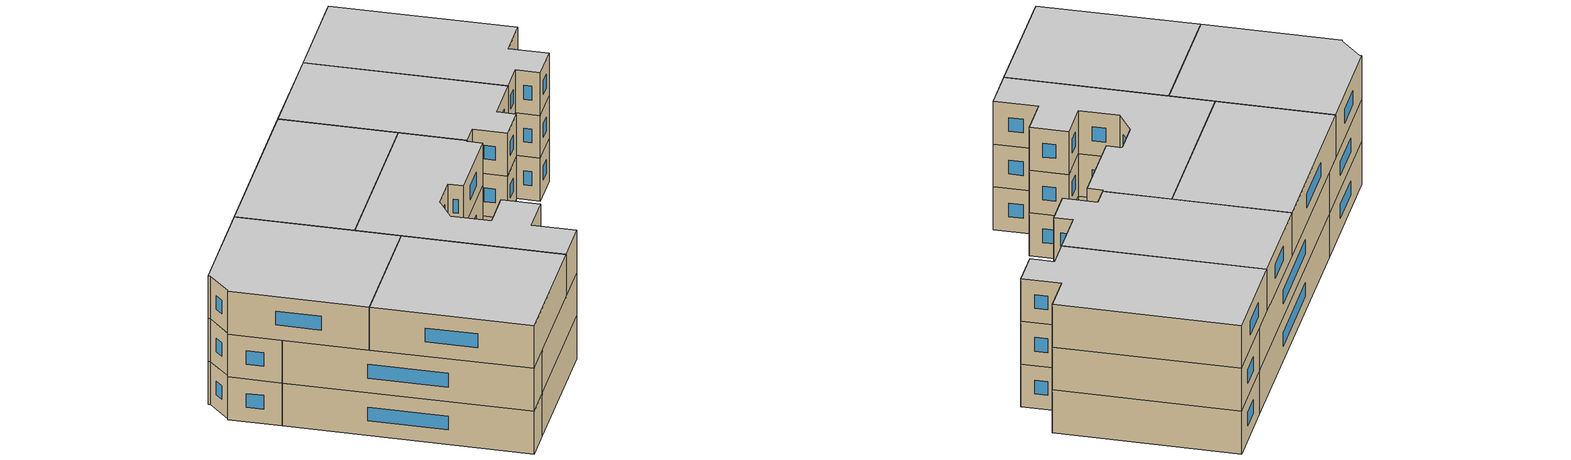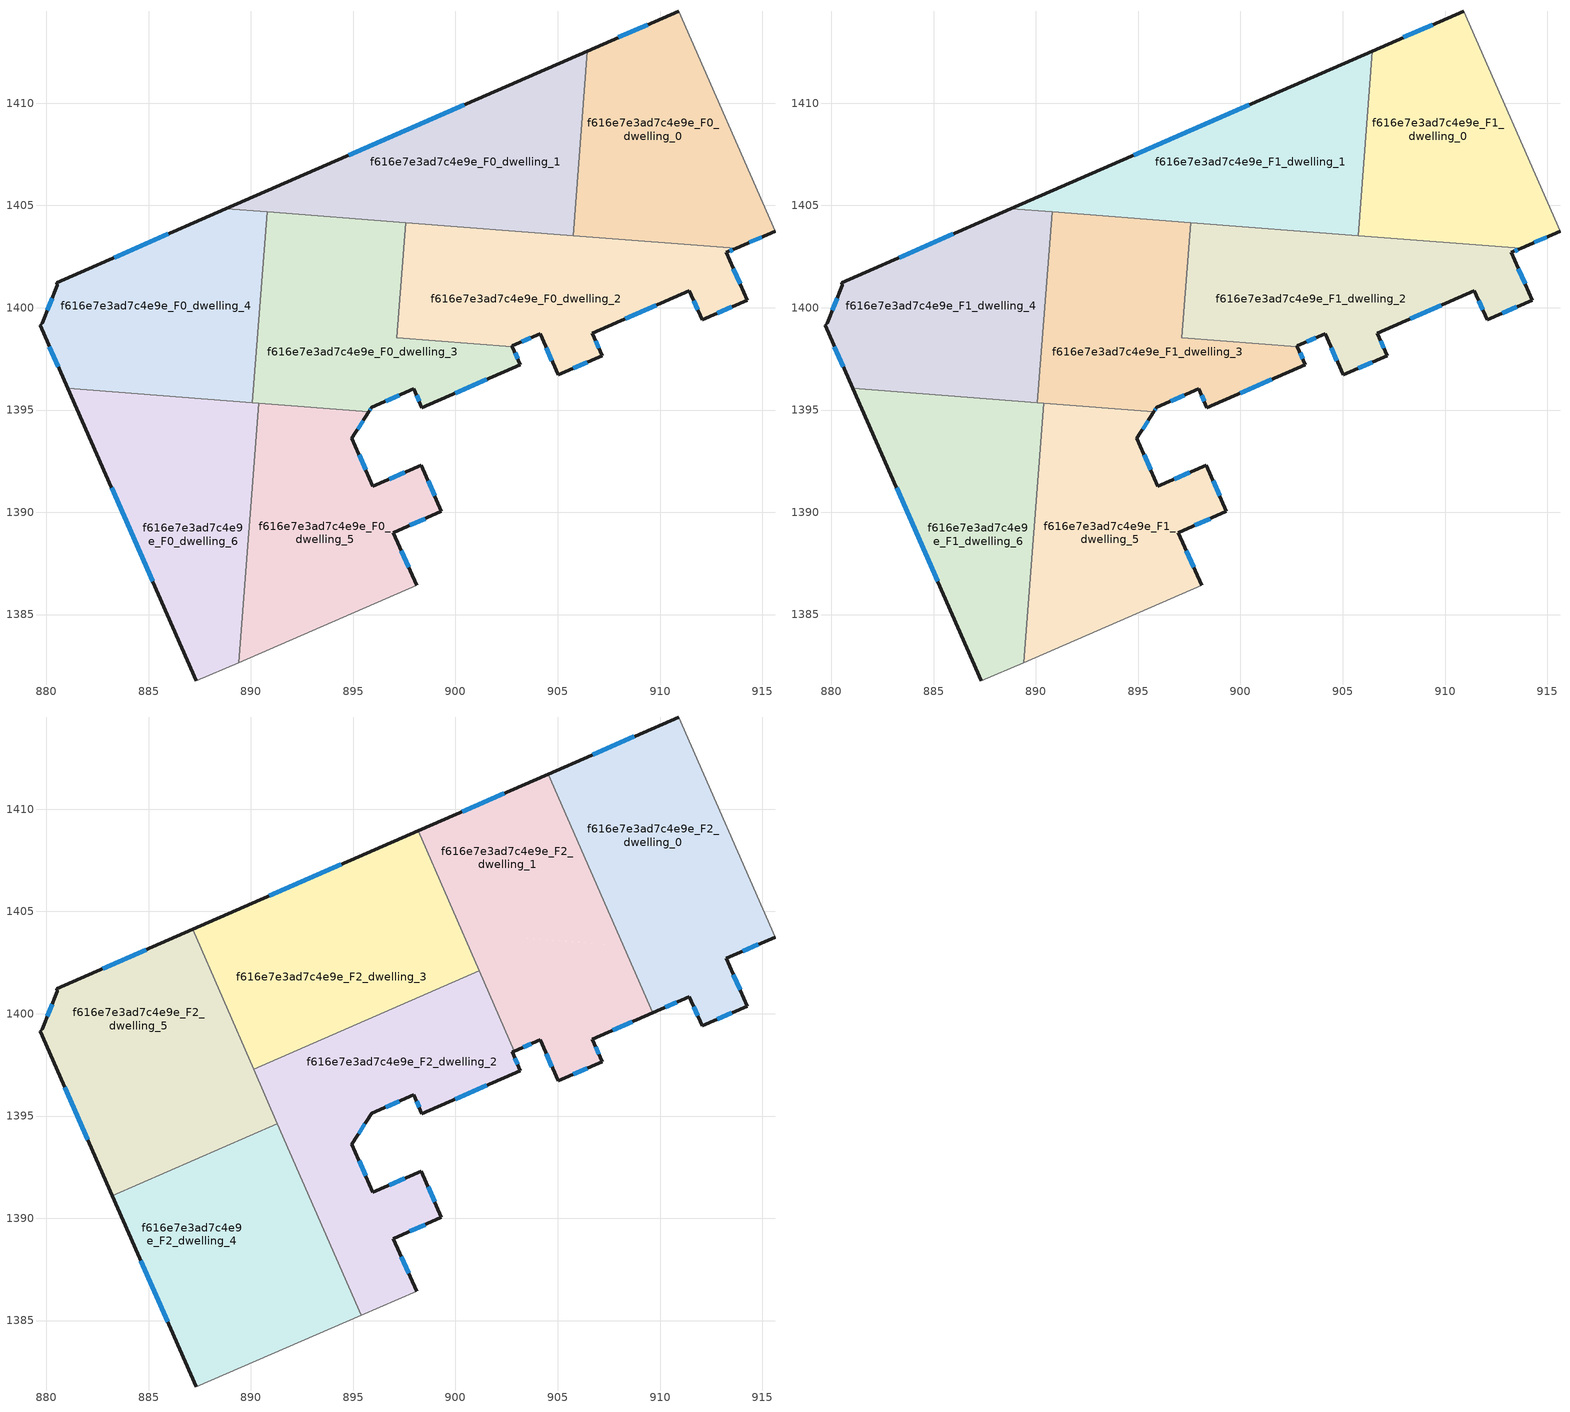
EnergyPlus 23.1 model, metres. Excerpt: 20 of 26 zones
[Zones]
f616e7e3ad7c4e9e_F0_dwelling_0
 floor ground (EU_floor_Construction): 910.92,1414.5 915.62,1403.74 913.72,1402.91 905.75,1403.53 906.45,1412.55 z0
 wall outside (EU_wall_Construction): 910.92,1414.5 906.45,1412.55 / 913.72,1402.91 915.62,1403.74 z0:3
 wall to f616e7e3ad7c4e9e_F0_dwelling_1 (EU_wall_Construction): 906.45,1412.55 905.75,1403.53 z0:3
 wall adiabatic (EU_wall_Construction): 915.62,1403.74 910.92,1414.5 z0:3
 wall to f616e7e3ad7c4e9e_F0_dwelling_2 (EU_wall_Construction): 905.75,1403.53 913.72,1402.91 z0:3
 window (EU_Window_Construction): 909.4,1413.84 907.97,1413.21 / 914.36,1403.19 914.97,1403.46 z1.02:1.98
f616e7e3ad7c4e9e_F0_dwelling_1
 floor ground (EU_floor_Construction): 906.45,1412.55 905.75,1403.53 888.78,1404.84 z0
 wall outside (EU_wall_Construction): 906.45,1412.55 888.78,1404.84 z0:3
 wall to f616e7e3ad7c4e9e_F0_dwelling_3 (EU_wall_Construction): 890.79,1404.68 897.56,1404.16 z0:3
 wall to f616e7e3ad7c4e9e_F0_dwelling_4 (EU_wall_Construction): 888.78,1404.84 890.79,1404.68 z0:3
 wall to f616e7e3ad7c4e9e_F0_dwelling_2 (EU_wall_Construction): 897.56,1404.16 905.75,1403.52 z0:3
 window (EU_Window_Construction): 900.43,1409.93 894.79,1407.46 z1.02:1.98
f616e7e3ad7c4e9e_F0_dwelling_2
 floor ground (EU_floor_Construction): 913.72,1402.91 913.24,1402.7 914.26,1400.38 912.05,1399.41 911.44,1400.82 906.69,1398.75 907.17,1397.65 905.01,1396.71 904.13,1398.73 902.77,1398.13 902.78,1398.1 897.13,1398.54 897.56,1404.16 z0
 wall outside (EU_wall_Construction): 902.78,1398.1 902.77,1398.13 904.13,1398.73 905.01,1396.71 907.17,1397.65 906.69,1398.75 911.44,1400.82 912.05,1399.41 914.26,1400.38 913.24,1402.7 913.72,1402.91 z0:3
 wall to f616e7e3ad7c4e9e_F0_dwelling_3 (EU_wall_Construction): 897.56,1404.16 897.13,1398.54 902.78,1398.1 z0:3
 window (EU_Window_Construction): 913.92,1401.17 913.59,1401.91 / 912.8,1399.74 913.51,1400.05 / 911.64,1400.34 911.84,1399.89 / 908.31,1399.46 909.82,1400.12 / 907.01,1398.03 906.85,1398.38 / 905.75,1397.03 906.44,1397.33 / 904.43,1398.04 904.71,1397.4 / 903.23,1398.33 903.67,1398.52 / 913.41,1402.77 913.56,1402.84 z1.02:1.98
f616e7e3ad7c4e9e_F0_dwelling_3
 floor ground (EU_floor_Construction): 897.56,1404.16 897.13,1398.54 902.78,1398.1 903.17,1397.21 898.36,1395.12 897.96,1396.03 895.9,1395.13 895.77,1394.92 890.07,1395.36 890.79,1404.68 z0
 wall outside (EU_wall_Construction): 895.77,1394.92 895.9,1395.13 897.96,1396.03 898.36,1395.12 903.17,1397.21 902.78,1398.1 z0:3
 wall to f616e7e3ad7c4e9e_F0_dwelling_4 (EU_wall_Construction): 890.79,1404.68 890.07,1395.36 z0:3
 wall to f616e7e3ad7c4e9e_F0_dwelling_5 (EU_wall_Construction): 890.38,1395.34 895.77,1394.92 z0:3
 wall to f616e7e3ad7c4e9e_F0_dwelling_6 (EU_wall_Construction): 890.07,1395.36 890.38,1395.34 z0:3
 window (EU_Window_Construction): 903.04,1397.52 902.91,1397.8 / 899.99,1395.83 901.53,1396.5 / 898.09,1395.72 898.22,1395.43 / 896.6,1395.44 897.26,1395.73 / 895.81,1394.99 895.86,1395.06 z1.02:1.98
f616e7e3ad7c4e9e_F0_dwelling_4
 floor ground (EU_floor_Construction): 890.79,1404.68 890.07,1395.36 881.05,1396.06 879.69,1399.15 879.8,1399.24 880.53,1401.09 880.5,1401.22 888.78,1404.84 z0
 wall outside (EU_wall_Construction): 888.78,1404.84 880.5,1401.22 880.53,1401.09 879.8,1399.24 879.69,1399.15 881.05,1396.06 z0:3
 wall to f616e7e3ad7c4e9e_F0_dwelling_6 (EU_wall_Construction): 881.05,1396.06 890.07,1395.36 z0:3
 window (EU_Window_Construction): 880.15,1398.1 880.59,1397.11 / 880.28,1400.46 880.05,1399.87 / 885.96,1403.61 883.31,1402.45 z1.02:1.98
f616e7e3ad7c4e9e_F0_dwelling_5
 floor ground (EU_floor_Construction): 898.32,1392.3 899.31,1390.05 896.96,1389.01 898.1,1386.42 889.4,1382.65 890.38,1395.34 895.77,1394.92 894.93,1393.62 895.97,1391.27 z0
 wall outside (EU_wall_Construction): 898.1,1386.42 896.96,1389.01 899.31,1390.05 898.32,1392.3 895.97,1391.27 894.93,1393.62 895.77,1394.92 z0:3
 wall adiabatic (EU_wall_Construction): 889.4,1382.65 898.1,1386.42 z0:3
 wall to f616e7e3ad7c4e9e_F0_dwelling_6 (EU_wall_Construction): 890.38,1395.34 889.4,1382.65 z0:3
 window (EU_Window_Construction): 897.52,1391.95 896.77,1391.62 / 898.98,1390.82 898.66,1391.54 / 897.76,1389.36 898.51,1389.7 / 897.71,1387.31 897.35,1388.13 / 895.22,1394.06 895.48,1394.48 / 895.62,1392.07 895.28,1392.82 z1.02:1.98
f616e7e3ad7c4e9e_F0_dwelling_6
 floor ground (EU_floor_Construction): 890.38,1395.34 889.4,1382.65 887.34,1381.75 881.05,1396.06 z0
 wall outside (EU_wall_Construction): 881.05,1396.06 887.34,1381.75 z0:3
 wall adiabatic (EU_wall_Construction): 887.34,1381.75 889.4,1382.65 z0:3
 window (EU_Window_Construction): 883.19,1391.19 885.2,1386.62 z1.02:1.98
f616e7e3ad7c4e9e_F1_dwelling_0
 floor to f616e7e3ad7c4e9e_F0_dwelling_0 (EU_floor_Construction): 910.92,1414.5 915.62,1403.74 913.72,1402.91 905.75,1403.53 906.45,1412.55 z3
 wall outside (EU_wall_Construction): 910.92,1414.5 906.45,1412.55 / 913.72,1402.91 915.62,1403.74 z3:6
 wall to f616e7e3ad7c4e9e_F1_dwelling_1 (EU_wall_Construction): 906.45,1412.55 905.75,1403.53 z3:6
 wall adiabatic (EU_wall_Construction): 915.62,1403.74 910.92,1414.5 z3:6
 wall to f616e7e3ad7c4e9e_F1_dwelling_2 (EU_wall_Construction): 905.75,1403.53 913.72,1402.91 z3:6
 window (EU_Window_Construction): 909.4,1413.84 907.97,1413.21 / 914.36,1403.19 914.97,1403.46 z4.02:4.98
f616e7e3ad7c4e9e_F1_dwelling_1
 floor to f616e7e3ad7c4e9e_F0_dwelling_1 (EU_floor_Construction): 906.45,1412.55 905.75,1403.53 888.78,1404.84 z3
 wall outside (EU_wall_Construction): 906.45,1412.55 888.78,1404.84 z3:6
 wall to f616e7e3ad7c4e9e_F1_dwelling_3 (EU_wall_Construction): 890.79,1404.68 897.56,1404.16 z3:6
 wall to f616e7e3ad7c4e9e_F1_dwelling_4 (EU_wall_Construction): 888.78,1404.84 890.79,1404.68 z3:6
 wall to f616e7e3ad7c4e9e_F1_dwelling_2 (EU_wall_Construction): 897.56,1404.16 905.75,1403.52 z3:6
 window (EU_Window_Construction): 900.43,1409.93 894.79,1407.46 z4.02:4.98
f616e7e3ad7c4e9e_F1_dwelling_2
 floor to f616e7e3ad7c4e9e_F0_dwelling_2 (EU_floor_Construction): 913.72,1402.91 913.24,1402.7 914.26,1400.38 912.05,1399.41 911.44,1400.82 906.69,1398.75 907.17,1397.65 905.01,1396.71 904.13,1398.73 902.77,1398.13 902.78,1398.1 897.13,1398.54 897.56,1404.16 z3
 wall outside (EU_wall_Construction): 902.78,1398.1 902.77,1398.13 904.13,1398.73 905.01,1396.71 907.17,1397.65 906.69,1398.75 911.44,1400.82 912.05,1399.41 914.26,1400.38 913.24,1402.7 913.72,1402.91 z3:6
 wall to f616e7e3ad7c4e9e_F1_dwelling_3 (EU_wall_Construction): 897.56,1404.16 897.13,1398.54 902.78,1398.1 z3:6
 window (EU_Window_Construction): 913.92,1401.17 913.59,1401.91 / 912.8,1399.74 913.51,1400.05 / 911.64,1400.34 911.84,1399.89 / 908.31,1399.46 909.82,1400.12 / 907.01,1398.03 906.85,1398.38 / 905.75,1397.03 906.44,1397.33 / 904.43,1398.04 904.71,1397.4 / 903.23,1398.33 903.67,1398.52 / 913.41,1402.77 913.56,1402.84 z4.02:4.98
 ceiling adiabatic (EU_roof_Construction): 901.16,1402.1 900.36,1403.94 897.56,1404.16 897.27,1400.4 z6
f616e7e3ad7c4e9e_F1_dwelling_3
 floor to f616e7e3ad7c4e9e_F0_dwelling_3 (EU_floor_Construction): 897.56,1404.16 897.13,1398.54 902.78,1398.1 903.17,1397.21 898.36,1395.12 897.96,1396.03 895.9,1395.13 895.77,1394.92 890.07,1395.36 890.79,1404.68 z3
 wall outside (EU_wall_Construction): 895.77,1394.92 895.9,1395.13 897.96,1396.03 898.36,1395.12 903.17,1397.21 902.78,1398.1 z3:6
 wall to f616e7e3ad7c4e9e_F1_dwelling_4 (EU_wall_Construction): 890.79,1404.68 890.07,1395.36 z3:6
 wall to f616e7e3ad7c4e9e_F1_dwelling_5 (EU_wall_Construction): 890.38,1395.34 895.77,1394.92 z3:6
 wall to f616e7e3ad7c4e9e_F1_dwelling_6 (EU_wall_Construction): 890.07,1395.36 890.38,1395.34 z3:6
 window (EU_Window_Construction): 903.04,1397.52 902.91,1397.8 / 899.99,1395.83 901.53,1396.5 / 898.09,1395.72 898.22,1395.43 / 896.6,1395.44 897.26,1395.73 / 895.81,1394.99 895.86,1395.06 z4.02:4.98
 ceiling adiabatic (EU_roof_Construction): 897.27,1400.4 897.56,1404.16 890.79,1404.68 890.22,1397.32 z6; 891,1395.29 890.2,1397.12 890.07,1395.36 z6
f616e7e3ad7c4e9e_F1_dwelling_4
 floor to f616e7e3ad7c4e9e_F0_dwelling_4 (EU_floor_Construction): 890.79,1404.68 890.07,1395.36 881.05,1396.06 879.69,1399.15 879.8,1399.24 880.53,1401.09 880.5,1401.22 888.78,1404.84 z3
 wall outside (EU_wall_Construction): 888.78,1404.84 880.5,1401.22 880.53,1401.09 879.8,1399.24 879.69,1399.15 881.05,1396.06 z3:6
 wall to f616e7e3ad7c4e9e_F1_dwelling_6 (EU_wall_Construction): 881.05,1396.06 890.07,1395.36 z3:6
 window (EU_Window_Construction): 880.15,1398.1 880.59,1397.11 / 880.28,1400.46 880.05,1399.87 / 885.96,1403.61 883.31,1402.45 z4.02:4.98
 ceiling adiabatic (EU_roof_Construction): 890.22,1397.32 890.79,1404.68 888.78,1404.84 887.15,1404.12 890.13,1397.28 z6
f616e7e3ad7c4e9e_F1_dwelling_5
 floor to f616e7e3ad7c4e9e_F0_dwelling_5 (EU_floor_Construction): 898.32,1392.3 899.31,1390.05 896.96,1389.01 898.1,1386.42 889.4,1382.65 890.38,1395.34 895.77,1394.92 894.93,1393.62 895.97,1391.27 z3
 wall outside (EU_wall_Construction): 898.1,1386.42 896.96,1389.01 899.31,1390.05 898.32,1392.3 895.97,1391.27 894.93,1393.62 895.77,1394.92 z3:6
 wall adiabatic (EU_wall_Construction): 889.4,1382.65 898.1,1386.42 z3:6
 wall to f616e7e3ad7c4e9e_F1_dwelling_6 (EU_wall_Construction): 890.38,1395.34 889.4,1382.65 z3:6
 window (EU_Window_Construction): 897.52,1391.95 896.77,1391.62 / 898.98,1390.82 898.66,1391.54 / 897.76,1389.36 898.51,1389.7 / 897.71,1387.31 897.35,1388.13 / 895.22,1394.06 895.48,1394.48 / 895.62,1392.07 895.28,1392.82 z4.02:4.98
f616e7e3ad7c4e9e_F1_dwelling_6
 floor to f616e7e3ad7c4e9e_F0_dwelling_6 (EU_floor_Construction): 890.38,1395.34 889.4,1382.65 887.34,1381.75 881.05,1396.06 z3
 wall outside (EU_wall_Construction): 881.05,1396.06 887.34,1381.75 z3:6
 wall adiabatic (EU_wall_Construction): 887.34,1381.75 889.4,1382.65 z3:6
 window (EU_Window_Construction): 883.19,1391.19 885.2,1386.62 z4.02:4.98
f616e7e3ad7c4e9e_F2_dwelling_0
 floor to f616e7e3ad7c4e9e_F1_dwelling_0 (EU_floor_Construction): 910.92,1414.5 915.62,1403.74 913.72,1402.91 908.2,1403.34 906.1,1408.13 906.45,1412.55 z6
 floor to f616e7e3ad7c4e9e_F1_dwelling_2 (EU_floor_Construction): 913.72,1402.91 913.24,1402.7 914.26,1400.38 912.05,1399.41 911.44,1400.82 909.64,1400.04 908.2,1403.34 z6
 floor to f616e7e3ad7c4e9e_F1_dwelling_1 (EU_floor_Construction): 906.45,1412.55 906.1,1408.13 904.54,1411.72 z6
 wall outside (EU_wall_Construction): 909.64,1400.04 911.44,1400.82 912.05,1399.41 914.26,1400.38 913.24,1402.7 915.62,1403.74 / 910.92,1414.5 904.54,1411.72 z6:9
 wall to f616e7e3ad7c4e9e_F2_dwelling_1 (EU_wall_Construction): 904.54,1411.72 909.64,1400.04 z6:9
 wall adiabatic (EU_wall_Construction): 915.62,1403.74 910.92,1414.5 z6:9
 window (EU_Window_Construction): 913.92,1401.17 913.59,1401.91 / 912.8,1399.74 913.51,1400.05 / 911.64,1400.34 911.84,1399.89 / 910.25,1400.31 910.82,1400.56 / 908.75,1413.56 906.71,1412.67 / 914.05,1403.06 914.81,1403.39 z7.02:7.98
 ceiling to f616e7e3ad7c4e9e_F3_dwelling_0 (EU_floor_Construction): 914.26,1400.38 913.24,1402.7 915.62,1403.74 910.92,1414.5 904.54,1411.72 909.64,1400.04 911.44,1400.82 912.05,1399.41 z9
f616e7e3ad7c4e9e_F2_dwelling_1
 floor to f616e7e3ad7c4e9e_F1_dwelling_1 (EU_floor_Construction): 904.54,1411.72 906.1,1408.13 905.75,1403.53 900.36,1403.94 898.18,1408.94 z6
 floor to f616e7e3ad7c4e9e_F1_dwelling_0 (EU_floor_Construction): 906.1,1408.13 908.2,1403.34 905.75,1403.53 z6
 floor to f616e7e3ad7c4e9e_F1_dwelling_2 (EU_floor_Construction): 908.2,1403.34 909.64,1400.04 906.69,1398.75 907.17,1397.65 905.01,1396.71 904.13,1398.73 902.88,1398.18 900.36,1403.94 z6
 wall outside (EU_wall_Construction): 902.88,1398.18 904.13,1398.73 905.01,1396.71 907.17,1397.65 906.69,1398.75 909.64,1400.04 / 904.54,1411.72 898.18,1408.94 z6:9
 wall to f616e7e3ad7c4e9e_F2_dwelling_3 (EU_wall_Construction): 898.18,1408.94 901.16,1402.1 z6:9
 wall to f616e7e3ad7c4e9e_F2_dwelling_2 (EU_wall_Construction): 901.17,1402.1 902.88,1398.18 z6:9
 window (EU_Window_Construction): 907.01,1398.03 906.85,1398.38 / 905.75,1397.03 906.44,1397.33 / 904.43,1398.04 904.71,1397.4 / 903.3,1398.36 903.71,1398.54 / 902.37,1410.77 900.34,1409.89 / 907.69,1399.19 908.63,1399.6 z7.02:7.98
 ceiling to f616e7e3ad7c4e9e_F3_dwelling_1 (EU_floor_Construction): 907.17,1397.65 906.69,1398.75 909.64,1400.04 904.54,1411.72 898.18,1408.94 902.88,1398.18 904.13,1398.73 905.01,1396.71 z9
f616e7e3ad7c4e9e_F2_dwelling_2
 floor to f616e7e3ad7c4e9e_F1_dwelling_2 (EU_floor_Construction): 901.17,1402.1 902.88,1398.18 902.77,1398.13 902.78,1398.1 897.13,1398.54 897.27,1400.4 z6
 floor to f616e7e3ad7c4e9e_F1_dwelling_3 (EU_floor_Construction): 902.78,1398.1 903.17,1397.21 898.36,1395.12 897.96,1396.03 895.9,1395.13 895.77,1394.92 891,1395.29 890.2,1397.12 890.22,1397.32 897.27,1400.4 897.13,1398.54 z6
 floor to f616e7e3ad7c4e9e_F1_dwelling_5 (EU_floor_Construction): 898.32,1392.3 899.31,1390.05 896.96,1389.01 898.1,1386.42 895.39,1385.25 891,1395.29 895.77,1394.92 894.93,1393.62 895.97,1391.27 z6
 wall outside (EU_wall_Construction): 898.1,1386.42 896.96,1389.01 899.31,1390.05 898.32,1392.3 895.97,1391.27 894.93,1393.62 895.9,1395.13 897.96,1396.03 898.36,1395.12 903.17,1397.21 902.77,1398.13 902.88,1398.18 z6:9
 wall adiabatic (EU_wall_Construction): 895.39,1385.25 898.1,1386.42 z6:9
 wall to f616e7e3ad7c4e9e_F2_dwelling_3 (EU_wall_Construction): 901.17,1402.1 890.13,1397.28 z6:9
 wall to f616e7e3ad7c4e9e_F2_dwelling_4 (EU_wall_Construction): 891.29,1394.63 895.39,1385.25 z6:9
 wall to f616e7e3ad7c4e9e_F2_dwelling_5 (EU_wall_Construction): 890.13,1397.28 891.29,1394.63 z6:9
 window (EU_Window_Construction): 899.99,1395.83 901.53,1396.5 / 898.09,1395.72 898.22,1395.43 / 896.6,1395.44 897.26,1395.73 / 895.26,1394.14 895.57,1394.62 / 895.62,1392.07 895.28,1392.82 / 897.52,1391.95 896.77,1391.62 / 898.98,1390.82 898.66,1391.54 / 897.76,1389.36 898.51,1389.7 / 897.71,1387.31 897.35,1388.13 / 903.03,1397.53 902.9,1397.82 z7.02:7.98
 ceiling to f616e7e3ad7c4e9e_F3_dwelling_2 (EU_floor_Construction): 898.1,1386.42 896.96,1389.01 899.31,1390.05 898.32,1392.3 895.97,1391.27 894.93,1393.62 895.9,1395.13 897.96,1396.03 898.36,1395.12 903.17,1397.21 902.77,1398.13 902.88,1398.18 901.17,1402.1 890.13,1397.28 895.39,1385.25 z9
f616e7e3ad7c4e9e_F2_dwelling_3
 floor to f616e7e3ad7c4e9e_F1_dwelling_1 (EU_floor_Construction): 898.18,1408.94 900.36,1403.94 888.78,1404.84 z6
 floor adiabatic (EU_floor_Construction): 900.36,1403.94 901.17,1402.1 890.13,1397.28 887.15,1404.12 888.78,1404.84 z6
 wall outside (EU_wall_Construction): 898.18,1408.94 887.15,1404.12 z6:9
 wall to f616e7e3ad7c4e9e_F2_dwelling_5 (EU_wall_Construction): 887.15,1404.12 890.13,1397.28 z6:9
 window (EU_Window_Construction): 894.42,1407.3 890.9,1405.76 z7.02:7.98
 ceiling to f616e7e3ad7c4e9e_F3_dwelling_3 (EU_floor_Construction): 901.17,1402.1 898.18,1408.94 887.15,1404.12 890.13,1397.28 z9
f616e7e3ad7c4e9e_F2_dwelling_4
 floor to f616e7e3ad7c4e9e_F1_dwelling_6 (EU_floor_Construction): 890.29,1394.2 889.4,1382.65 887.34,1381.75 883.22,1391.11 z6
 floor to f616e7e3ad7c4e9e_F1_dwelling_5 (EU_floor_Construction): 891.29,1394.63 895.39,1385.25 889.4,1382.65 890.29,1394.2 z6
 wall outside (EU_wall_Construction): 883.22,1391.11 887.34,1381.75 z6:9
 wall to f616e7e3ad7c4e9e_F2_dwelling_5 (EU_wall_Construction): 891.29,1394.63 883.22,1391.11 z6:9
 wall adiabatic (EU_wall_Construction): 887.34,1381.75 895.39,1385.25 z6:9
 window (EU_Window_Construction): 884.62,1387.93 885.94,1384.94 z7.02:7.98
 ceiling to f616e7e3ad7c4e9e_F3_dwelling_4 (EU_floor_Construction): 895.39,1385.25 891.29,1394.63 883.22,1391.11 887.34,1381.75 z9
f616e7e3ad7c4e9e_F2_dwelling_5
 floor to f616e7e3ad7c4e9e_F1_dwelling_4 (EU_floor_Construction): 887.15,1404.12 890.2,1397.12 890.07,1395.36 881.05,1396.06 879.69,1399.15 879.8,1399.24 880.53,1401.09 880.5,1401.22 z6
 floor to f616e7e3ad7c4e9e_F1_dwelling_6 (EU_floor_Construction): 890.38,1395.34 890.29,1394.2 883.22,1391.11 881.05,1396.06 z6
 floor to f616e7e3ad7c4e9e_F1_dwelling_5 (EU_floor_Construction): 891,1395.29 891.29,1394.63 890.29,1394.2 890.38,1395.34 z6
 floor adiabatic (EU_floor_Construction): 890.2,1397.12 891,1395.29 890.07,1395.36 z6
 wall outside (EU_wall_Construction): 887.15,1404.12 880.5,1401.22 880.53,1401.09 879.8,1399.24 879.69,1399.15 883.22,1391.11 z6:9
 window (EU_Window_Construction): 884.88,1403.14 882.76,1402.21 / 880.89,1396.42 882.02,1393.85 / 880.28,1400.46 880.05,1399.87 z7.02:7.98
 ceiling to f616e7e3ad7c4e9e_F3_dwelling_5 (EU_floor_Construction): 891.29,1394.63 887.15,1404.12 880.5,1401.22 880.53,1401.09 879.8,1399.24 879.69,1399.15 883.22,1391.11 z9
[Building]
EU S2 Campaign: North Axis=0; Terrain=City; Solar Distribution=FullExterior
[Site:Location]
Vienna: Latitude=48; Longitude=16.5; Time Zone=1; Elevation=183
[SizingPeriod:WeatherFileDays]
AnnualSizingPeriod: Begin Month=1; Begin Day of Month=1; End Month=12; End Day of Month=31; Day of Week for Start Day=Monday; Use Weather File Daylight Saving Period=No; Use Weather File Rain and Snow Indicators=No
[MATERIAL]
EU_InternalMass_Material: Roughness=MediumRough; Thickness=0.1; Conductivity=1; Density=1800; Specific Heat=900; Thermal Absorptance=0.9; Solar Absorptance=0.7; Visible Absorptance=0.7
[MATERIAL:NOMASS] Roughness=MediumRough; Thermal Absorptance=0.9; Solar Absorptance=0.7; Visible Absorptance=0.7
Name | Thermal Resistance
EU_wall_NoMass | 0.942466
EU_roof_NoMass | 0.551687
EU_floor_NoMass | 0.66527
[WINDOWMATERIAL:SIMPLEGLAZINGSYSTEM]
EU_Window_SimpleGlazing: UFactor=2.03367; Solar Heat Gain Coefficient=0.65; Visible Transmittance=0.65
[CONSTRUCTION]
EU_wall_Construction: EU_wall_NoMass
EU_roof_Construction: EU_roof_NoMass
EU_floor_Construction: EU_floor_NoMass
EU_Window_Construction: EU_Window_SimpleGlazing
EU_InternalMass_Construction: EU_InternalMass_Material
[ZONE] Type=1; Multiplier=1; Ceiling Height=autocalculate; Floor Area=autocalculate; Part of Total Floor Area=Yes
Name | Volume
f616e7e3ad7c4e9e_F0_dwelling_0; f616e7e3ad7c4e9e_F1_dwelling_0 | 231.149
f616e7e3ad7c4e9e_F2_dwelling_0 | 269.673
f616e7e3ad7c4e9e_F0_dwelling_1; f616e7e3ad7c4e9e_F1_dwelling_1 | 231.144
f616e7e3ad7c4e9e_F2_dwelling_1 | 269.682
f616e7e3ad7c4e9e_F0_dwelling_2; f616e7e3ad7c4e9e_F1_dwelling_2 | 233.763
f616e7e3ad7c4e9e_F2_dwelling_2 | 269.687
f616e7e3ad7c4e9e_F0_dwelling_3; f616e7e3ad7c4e9e_F1_dwelling_3 | 229.855
f616e7e3ad7c4e9e_F2_dwelling_3 | 269.683
f616e7e3ad7c4e9e_F0_dwelling_4; f616e7e3ad7c4e9e_F1_dwelling_4 | 229.82
f616e7e3ad7c4e9e_F2_dwelling_4 | 269.686
f616e7e3ad7c4e9e_F0_dwelling_5; f616e7e3ad7c4e9e_F1_dwelling_5 | 231.141
f616e7e3ad7c4e9e_F2_dwelling_5 | 269.671
f616e7e3ad7c4e9e_F0_dwelling_6; f616e7e3ad7c4e9e_F1_dwelling_6 | 231.165
[INTERNALMASS] Construction=EU_InternalMass_Construction
Name | Zone or ZoneList | Surface Area
f616e7e3ad7c4e9e_F0_dwelling_0_EU_InternalMass | f616e7e3ad7c4e9e_F0_dwelling_0 | 77.0503
f616e7e3ad7c4e9e_F0_dwelling_1_EU_InternalMass | f616e7e3ad7c4e9e_F0_dwelling_1 | 77.051
f616e7e3ad7c4e9e_F0_dwelling_2_EU_InternalMass | f616e7e3ad7c4e9e_F0_dwelling_2 | 77.9218
f616e7e3ad7c4e9e_F0_dwelling_3_EU_InternalMass | f616e7e3ad7c4e9e_F0_dwelling_3 | 76.6182
f616e7e3ad7c4e9e_F0_dwelling_4_EU_InternalMass | f616e7e3ad7c4e9e_F0_dwelling_4 | 76.6063
f616e7e3ad7c4e9e_F0_dwelling_5_EU_InternalMass | f616e7e3ad7c4e9e_F0_dwelling_5 | 77.0475
f616e7e3ad7c4e9e_F0_dwelling_6_EU_InternalMass | f616e7e3ad7c4e9e_F0_dwelling_6 | 77.0525
f616e7e3ad7c4e9e_F1_dwelling_0_EU_InternalMass | f616e7e3ad7c4e9e_F1_dwelling_0 | 77.0503
f616e7e3ad7c4e9e_F1_dwelling_1_EU_InternalMass | f616e7e3ad7c4e9e_F1_dwelling_1 | 77.051
f616e7e3ad7c4e9e_F1_dwelling_2_EU_InternalMass | f616e7e3ad7c4e9e_F1_dwelling_2 | 77.9218
f616e7e3ad7c4e9e_F1_dwelling_3_EU_InternalMass | f616e7e3ad7c4e9e_F1_dwelling_3 | 76.6182
f616e7e3ad7c4e9e_F1_dwelling_4_EU_InternalMass | f616e7e3ad7c4e9e_F1_dwelling_4 | 76.6063
f616e7e3ad7c4e9e_F1_dwelling_5_EU_InternalMass | f616e7e3ad7c4e9e_F1_dwelling_5 | 77.0475
f616e7e3ad7c4e9e_F1_dwelling_6_EU_InternalMass | f616e7e3ad7c4e9e_F1_dwelling_6 | 77.0525
f616e7e3ad7c4e9e_F2_dwelling_0_EU_InternalMass | f616e7e3ad7c4e9e_F2_dwelling_0 | 89.8914
f616e7e3ad7c4e9e_F2_dwelling_1_EU_InternalMass | f616e7e3ad7c4e9e_F2_dwelling_1 | 89.8937
f616e7e3ad7c4e9e_F2_dwelling_2_EU_InternalMass | f616e7e3ad7c4e9e_F2_dwelling_2 | 89.8956
f616e7e3ad7c4e9e_F2_dwelling_3_EU_InternalMass | f616e7e3ad7c4e9e_F2_dwelling_3 | 89.8932
f616e7e3ad7c4e9e_F2_dwelling_4_EU_InternalMass | f616e7e3ad7c4e9e_F2_dwelling_4 | 89.8944
f616e7e3ad7c4e9e_F2_dwelling_5_EU_InternalMass | f616e7e3ad7c4e9e_F2_dwelling_5 | 89.8918
[OTHEREQUIPMENT] Fuel Type=Electricity; Design Level Calculation Method=Watts/Area; Power per Zone Floor Area=1; Fraction Latent=0; Fraction Radiant=0; Fraction Lost=0; Carbon Dioxide Generation Rate=0; EndUse Subcategory=EU_Step8_InternalGains
Name | Zone or ZoneList or Space or SpaceList | Schedule
EU_Step8_InternalGain_f616e7e3ad7c4e9e_F0_dwelling_0_f000 | f616e7e3ad7c4e9e_F0_dwelling_0 | EU_Step8_GainSchedule_f616e7e3ad7c4e9e_F0_dwelling_0_f000
EU_Step8_InternalGain_f616e7e3ad7c4e9e_F0_dwelling_1_f000 | f616e7e3ad7c4e9e_F0_dwelling_1 | EU_Step8_GainSchedule_f616e7e3ad7c4e9e_F0_dwelling_1_f000
EU_Step8_InternalGain_f616e7e3ad7c4e9e_F0_dwelling_2_f000 | f616e7e3ad7c4e9e_F0_dwelling_2 | EU_Step8_GainSchedule_f616e7e3ad7c4e9e_F0_dwelling_2_f000
EU_Step8_InternalGain_f616e7e3ad7c4e9e_F0_dwelling_3_f000 | f616e7e3ad7c4e9e_F0_dwelling_3 | EU_Step8_GainSchedule_f616e7e3ad7c4e9e_F0_dwelling_3_f000
EU_Step8_InternalGain_f616e7e3ad7c4e9e_F0_dwelling_4_f000 | f616e7e3ad7c4e9e_F0_dwelling_4 | EU_Step8_GainSchedule_f616e7e3ad7c4e9e_F0_dwelling_4_f000
EU_Step8_InternalGain_f616e7e3ad7c4e9e_F0_dwelling_5_f000 | f616e7e3ad7c4e9e_F0_dwelling_5 | EU_Step8_GainSchedule_f616e7e3ad7c4e9e_F0_dwelling_5_f000
EU_Step8_InternalGain_f616e7e3ad7c4e9e_F0_dwelling_6_f000 | f616e7e3ad7c4e9e_F0_dwelling_6 | EU_Step8_GainSchedule_f616e7e3ad7c4e9e_F0_dwelling_6_f000
EU_Step8_InternalGain_f616e7e3ad7c4e9e_F1_dwelling_0_f000 | f616e7e3ad7c4e9e_F1_dwelling_0 | EU_Step8_GainSchedule_f616e7e3ad7c4e9e_F1_dwelling_0_f000
EU_Step8_InternalGain_f616e7e3ad7c4e9e_F1_dwelling_1_f000 | f616e7e3ad7c4e9e_F1_dwelling_1 | EU_Step8_GainSchedule_f616e7e3ad7c4e9e_F1_dwelling_1_f000
EU_Step8_InternalGain_f616e7e3ad7c4e9e_F1_dwelling_2_f000 | f616e7e3ad7c4e9e_F1_dwelling_2 | EU_Step8_GainSchedule_f616e7e3ad7c4e9e_F1_dwelling_2_f000
EU_Step8_InternalGain_f616e7e3ad7c4e9e_F1_dwelling_3_f000 | f616e7e3ad7c4e9e_F1_dwelling_3 | EU_Step8_GainSchedule_f616e7e3ad7c4e9e_F1_dwelling_3_f000
EU_Step8_InternalGain_f616e7e3ad7c4e9e_F1_dwelling_4_f000 | f616e7e3ad7c4e9e_F1_dwelling_4 | EU_Step8_GainSchedule_f616e7e3ad7c4e9e_F1_dwelling_4_f000
EU_Step8_InternalGain_f616e7e3ad7c4e9e_F1_dwelling_5_f000 | f616e7e3ad7c4e9e_F1_dwelling_5 | EU_Step8_GainSchedule_f616e7e3ad7c4e9e_F1_dwelling_5_f000
EU_Step8_InternalGain_f616e7e3ad7c4e9e_F1_dwelling_6_f000 | f616e7e3ad7c4e9e_F1_dwelling_6 | EU_Step8_GainSchedule_f616e7e3ad7c4e9e_F1_dwelling_6_f000
EU_Step8_InternalGain_f616e7e3ad7c4e9e_F2_dwelling_0_f000 | f616e7e3ad7c4e9e_F2_dwelling_0 | EU_Step8_GainSchedule_f616e7e3ad7c4e9e_F2_dwelling_0_f000
EU_Step8_InternalGain_f616e7e3ad7c4e9e_F2_dwelling_1_f000 | f616e7e3ad7c4e9e_F2_dwelling_1 | EU_Step8_GainSchedule_f616e7e3ad7c4e9e_F2_dwelling_1_f000
EU_Step8_InternalGain_f616e7e3ad7c4e9e_F2_dwelling_2_f000 | f616e7e3ad7c4e9e_F2_dwelling_2 | EU_Step8_GainSchedule_f616e7e3ad7c4e9e_F2_dwelling_2_f000
EU_Step8_InternalGain_f616e7e3ad7c4e9e_F2_dwelling_3_f000 | f616e7e3ad7c4e9e_F2_dwelling_3 | EU_Step8_GainSchedule_f616e7e3ad7c4e9e_F2_dwelling_3_f000
EU_Step8_InternalGain_f616e7e3ad7c4e9e_F2_dwelling_4_f000 | f616e7e3ad7c4e9e_F2_dwelling_4 | EU_Step8_GainSchedule_f616e7e3ad7c4e9e_F2_dwelling_4_f000
EU_Step8_InternalGain_f616e7e3ad7c4e9e_F2_dwelling_5_f000 | f616e7e3ad7c4e9e_F2_dwelling_5 | EU_Step8_GainSchedule_f616e7e3ad7c4e9e_F2_dwelling_5_f000
[ZONEVENTILATION:DESIGNFLOWRATE] Schedule=EU_AlwaysOn; Design Flow Rate Calculation Method=AirChanges/Hour; Air Changes per Hour=0.530523; Ventilation Type=Natural; Fan Pressure Rise=0; Fan Total Efficiency=1; Constant Term Coefficient=1; Temperature Term Coefficient=0; Velocity Term Coefficient=0; Velocity Squared Term Coefficient=0; Minimum Indoor Temperature=-100; Maximum Indoor Temperature=100; Delta Temperature=-100; Minimum Outdoor Temperature=-100; Maximum Outdoor Temperature=100; Maximum Wind Speed=40
Name | Zone or ZoneList or Space or SpaceList
EU_ConstantAir_f616e7e3ad7c4e9e_F0_dwelling_0 | f616e7e3ad7c4e9e_F0_dwelling_0
EU_ConstantAir_f616e7e3ad7c4e9e_F0_dwelling_1 | f616e7e3ad7c4e9e_F0_dwelling_1
EU_ConstantAir_f616e7e3ad7c4e9e_F0_dwelling_2 | f616e7e3ad7c4e9e_F0_dwelling_2
EU_ConstantAir_f616e7e3ad7c4e9e_F0_dwelling_3 | f616e7e3ad7c4e9e_F0_dwelling_3
EU_ConstantAir_f616e7e3ad7c4e9e_F0_dwelling_4 | f616e7e3ad7c4e9e_F0_dwelling_4
EU_ConstantAir_f616e7e3ad7c4e9e_F0_dwelling_5 | f616e7e3ad7c4e9e_F0_dwelling_5
EU_ConstantAir_f616e7e3ad7c4e9e_F0_dwelling_6 | f616e7e3ad7c4e9e_F0_dwelling_6
EU_ConstantAir_f616e7e3ad7c4e9e_F1_dwelling_0 | f616e7e3ad7c4e9e_F1_dwelling_0
EU_ConstantAir_f616e7e3ad7c4e9e_F1_dwelling_1 | f616e7e3ad7c4e9e_F1_dwelling_1
EU_ConstantAir_f616e7e3ad7c4e9e_F1_dwelling_2 | f616e7e3ad7c4e9e_F1_dwelling_2
EU_ConstantAir_f616e7e3ad7c4e9e_F1_dwelling_3 | f616e7e3ad7c4e9e_F1_dwelling_3
EU_ConstantAir_f616e7e3ad7c4e9e_F1_dwelling_4 | f616e7e3ad7c4e9e_F1_dwelling_4
EU_ConstantAir_f616e7e3ad7c4e9e_F1_dwelling_5 | f616e7e3ad7c4e9e_F1_dwelling_5
EU_ConstantAir_f616e7e3ad7c4e9e_F1_dwelling_6 | f616e7e3ad7c4e9e_F1_dwelling_6
EU_ConstantAir_f616e7e3ad7c4e9e_F2_dwelling_0 | f616e7e3ad7c4e9e_F2_dwelling_0
EU_ConstantAir_f616e7e3ad7c4e9e_F2_dwelling_1 | f616e7e3ad7c4e9e_F2_dwelling_1
EU_ConstantAir_f616e7e3ad7c4e9e_F2_dwelling_2 | f616e7e3ad7c4e9e_F2_dwelling_2
EU_ConstantAir_f616e7e3ad7c4e9e_F2_dwelling_3 | f616e7e3ad7c4e9e_F2_dwelling_3
EU_ConstantAir_f616e7e3ad7c4e9e_F2_dwelling_4 | f616e7e3ad7c4e9e_F2_dwelling_4
EU_ConstantAir_f616e7e3ad7c4e9e_F2_dwelling_5 | f616e7e3ad7c4e9e_F2_dwelling_5
[HVACTEMPLATE:THERMOSTAT] Constant Heating Setpoint=20; Constant Cooling Setpoint=50
EU_HeatOnly_f616e7e3ad7c4e9e_F0_dwelling_0; EU_HeatOnly_f616e7e3ad7c4e9e_F0_dwelling_1; EU_HeatOnly_f616e7e3ad7c4e9e_F0_dwelling_2; EU_HeatOnly_f616e7e3ad7c4e9e_F0_dwelling_3; EU_HeatOnly_f616e7e3ad7c4e9e_F0_dwelling_4; EU_HeatOnly_f616e7e3ad7c4e9e_F0_dwelling_5; EU_HeatOnly_f616e7e3ad7c4e9e_F0_dwelling_6; EU_HeatOnly_f616e7e3ad7c4e9e_F1_dwelling_0; EU_HeatOnly_f616e7e3ad7c4e9e_F1_dwelling_1; EU_HeatOnly_f616e7e3ad7c4e9e_F1_dwelling_2; EU_HeatOnly_f616e7e3ad7c4e9e_F1_dwelling_3; EU_HeatOnly_f616e7e3ad7c4e9e_F1_dwelling_4; EU_HeatOnly_f616e7e3ad7c4e9e_F1_dwelling_5; EU_HeatOnly_f616e7e3ad7c4e9e_F1_dwelling_6; EU_HeatOnly_f616e7e3ad7c4e9e_F2_dwelling_0; EU_HeatOnly_f616e7e3ad7c4e9e_F2_dwelling_1; EU_HeatOnly_f616e7e3ad7c4e9e_F2_dwelling_2; EU_HeatOnly_f616e7e3ad7c4e9e_F2_dwelling_3; EU_HeatOnly_f616e7e3ad7c4e9e_F2_dwelling_4; EU_HeatOnly_f616e7e3ad7c4e9e_F2_dwelling_5; EU_HeatOnly_f616e7e3ad7c4e9e_F3_dwelling_0; EU_HeatOnly_f616e7e3ad7c4e9e_F3_dwelling_1; EU_HeatOnly_f616e7e3ad7c4e9e_F3_dwelling_2; EU_HeatOnly_f616e7e3ad7c4e9e_F3_dwelling_3; EU_HeatOnly_f616e7e3ad7c4e9e_F3_dwelling_4; EU_HeatOnly_f616e7e3ad7c4e9e_F3_dwelling_5
[HVACTEMPLATE:ZONE:IDEALLOADSAIRSYSTEM] System Availability Schedule=EU_AlwaysOn; Maximum Heating Supply Air Temperature=50; Minimum Cooling Supply Air Temperature=13; Maximum Heating Supply Air Humidity Ratio=0.0156; Minimum Cooling Supply Air Humidity Ratio=0.0077; Heating Limit=NoLimit; Cooling Limit=NoLimit; Heating Availability Schedule=EU_AlwaysOn; Cooling Availability Schedule=EU_CoolingOff; Dehumidification Control Type=ConstantSensibleHeatRatio; Cooling Sensible Heat Ratio=0.7; Dehumidification Setpoint=60; Humidification Control Type=None; Humidification Setpoint=30; Outdoor Air Method=None; Outdoor Air Flow Rate per Person=0.00944; Outdoor Air Flow Rate per Zone Floor Area=0; Outdoor Air Flow Rate per Zone=0; Demand Controlled Ventilation Type=None; Outdoor Air Economizer Type=NoEconomizer; Heat Recovery Type=None; Sensible Heat Recovery Effectiveness=0.7; Latent Heat Recovery Effectiveness=0.65
Name | Template Thermostat
f616e7e3ad7c4e9e_F0_dwelling_0 | EU_HeatOnly_f616e7e3ad7c4e9e_F0_dwelling_0
f616e7e3ad7c4e9e_F0_dwelling_1 | EU_HeatOnly_f616e7e3ad7c4e9e_F0_dwelling_1
f616e7e3ad7c4e9e_F0_dwelling_2 | EU_HeatOnly_f616e7e3ad7c4e9e_F0_dwelling_2
f616e7e3ad7c4e9e_F0_dwelling_3 | EU_HeatOnly_f616e7e3ad7c4e9e_F0_dwelling_3
f616e7e3ad7c4e9e_F0_dwelling_4 | EU_HeatOnly_f616e7e3ad7c4e9e_F0_dwelling_4
f616e7e3ad7c4e9e_F0_dwelling_5 | EU_HeatOnly_f616e7e3ad7c4e9e_F0_dwelling_5
f616e7e3ad7c4e9e_F0_dwelling_6 | EU_HeatOnly_f616e7e3ad7c4e9e_F0_dwelling_6
f616e7e3ad7c4e9e_F1_dwelling_0 | EU_HeatOnly_f616e7e3ad7c4e9e_F1_dwelling_0
f616e7e3ad7c4e9e_F1_dwelling_1 | EU_HeatOnly_f616e7e3ad7c4e9e_F1_dwelling_1
f616e7e3ad7c4e9e_F1_dwelling_2 | EU_HeatOnly_f616e7e3ad7c4e9e_F1_dwelling_2
f616e7e3ad7c4e9e_F1_dwelling_3 | EU_HeatOnly_f616e7e3ad7c4e9e_F1_dwelling_3
f616e7e3ad7c4e9e_F1_dwelling_4 | EU_HeatOnly_f616e7e3ad7c4e9e_F1_dwelling_4
f616e7e3ad7c4e9e_F1_dwelling_5 | EU_HeatOnly_f616e7e3ad7c4e9e_F1_dwelling_5
f616e7e3ad7c4e9e_F1_dwelling_6 | EU_HeatOnly_f616e7e3ad7c4e9e_F1_dwelling_6
f616e7e3ad7c4e9e_F2_dwelling_0 | EU_HeatOnly_f616e7e3ad7c4e9e_F2_dwelling_0
f616e7e3ad7c4e9e_F2_dwelling_1 | EU_HeatOnly_f616e7e3ad7c4e9e_F2_dwelling_1
f616e7e3ad7c4e9e_F2_dwelling_2 | EU_HeatOnly_f616e7e3ad7c4e9e_F2_dwelling_2
f616e7e3ad7c4e9e_F2_dwelling_3 | EU_HeatOnly_f616e7e3ad7c4e9e_F2_dwelling_3
f616e7e3ad7c4e9e_F2_dwelling_4 | EU_HeatOnly_f616e7e3ad7c4e9e_F2_dwelling_4
f616e7e3ad7c4e9e_F2_dwelling_5 | EU_HeatOnly_f616e7e3ad7c4e9e_F2_dwelling_5
[SIZING:ZONE] Zone Cooling Design Supply Air Temperature Input Method=SupplyAirTemperature; Zone Cooling Design Supply Air Temperature=13; Zone Heating Design Supply Air Temperature Input Method=SupplyAirTemperature; Zone Heating Design Supply Air Temperature=50; Zone Cooling Design Supply Air Humidity Ratio=0.008; Zone Heating Design Supply Air Humidity Ratio=0.008; Cooling Design Air Flow Method=DesignDay; Cooling Design Air Flow Rate=0; Cooling Minimum Air Flow per Zone Floor Area=0.000762; Cooling Minimum Air Flow=0; Cooling Minimum Air Flow Fraction=0.2; Heating Design Air Flow Method=DesignDay; Heating Design Air Flow Rate=0; Heating Maximum Air Flow per Zone Floor Area=0.002032; Heating Maximum Air Flow=0.141576; Heating Maximum Air Flow Fraction=0.3; Account for Dedicated Outdoor Air System=No; Dedicated Outdoor Air System Control Strategy=NeutralSupplyAir; Dedicated Outdoor Air Low Setpoint Temperature for Design=autosize; Dedicated Outdoor Air High Setpoint Temperature for Design=autosize; Zone Load Sizing Method=Sensible Load Only No Latent Load; Zone Latent Cooling Design Supply Air Humidity Ratio Input Method=HumidityRatioDifference; Zone Cooling Design Supply Air Humidity Ratio Difference=0.005; Zone Latent Heating Design Supply Air Humidity Ratio Input Method=HumidityRatioDifference; Zone Humidification Design Supply Air Humidity Ratio Difference=0.005
f616e7e3ad7c4e9e_F0_dwelling_0; f616e7e3ad7c4e9e_F0_dwelling_1; f616e7e3ad7c4e9e_F0_dwelling_2; f616e7e3ad7c4e9e_F0_dwelling_3; f616e7e3ad7c4e9e_F0_dwelling_4; f616e7e3ad7c4e9e_F0_dwelling_5; f616e7e3ad7c4e9e_F0_dwelling_6; f616e7e3ad7c4e9e_F1_dwelling_0; f616e7e3ad7c4e9e_F1_dwelling_1; f616e7e3ad7c4e9e_F1_dwelling_2; f616e7e3ad7c4e9e_F1_dwelling_3; f616e7e3ad7c4e9e_F1_dwelling_4; f616e7e3ad7c4e9e_F1_dwelling_5; f616e7e3ad7c4e9e_F1_dwelling_6; f616e7e3ad7c4e9e_F2_dwelling_0; f616e7e3ad7c4e9e_F2_dwelling_1; f616e7e3ad7c4e9e_F2_dwelling_2; f616e7e3ad7c4e9e_F2_dwelling_3; f616e7e3ad7c4e9e_F2_dwelling_4; f616e7e3ad7c4e9e_F2_dwelling_5
[SCHEDULE:CONSTANT]
Name | Hourly Value
EU_AlwaysOn | 1
EU_CoolingOff | 0
[SCHEDULE:FILE] Column Number=1; Rows to Skip at Top=0; Number of Hours of Data=8760; Column Separator=Comma; Interpolate to Timestep=No; Minutes per Item=60; Adjust Schedule for Daylight Savings=Yes
Name | File
EU_Step8_GainSchedule_f616e7e3ad7c4e9e_F0_dwelling_0_f000 | ../../schedules/f616e7e3ad7c4e9e/f616e7e3ad7c4e9e_F0_dwelling_0_f000_gain.csv
EU_Step8_GainSchedule_f616e7e3ad7c4e9e_F0_dwelling_1_f000 | ../../schedules/f616e7e3ad7c4e9e/f616e7e3ad7c4e9e_F0_dwelling_1_f000_gain.csv
EU_Step8_GainSchedule_f616e7e3ad7c4e9e_F0_dwelling_2_f000 | ../../schedules/f616e7e3ad7c4e9e/f616e7e3ad7c4e9e_F0_dwelling_2_f000_gain.csv
EU_Step8_GainSchedule_f616e7e3ad7c4e9e_F0_dwelling_3_f000 | ../../schedules/f616e7e3ad7c4e9e/f616e7e3ad7c4e9e_F0_dwelling_3_f000_gain.csv
EU_Step8_GainSchedule_f616e7e3ad7c4e9e_F0_dwelling_4_f000 | ../../schedules/f616e7e3ad7c4e9e/f616e7e3ad7c4e9e_F0_dwelling_4_f000_gain.csv
EU_Step8_GainSchedule_f616e7e3ad7c4e9e_F0_dwelling_5_f000 | ../../schedules/f616e7e3ad7c4e9e/f616e7e3ad7c4e9e_F0_dwelling_5_f000_gain.csv
EU_Step8_GainSchedule_f616e7e3ad7c4e9e_F0_dwelling_6_f000 | ../../schedules/f616e7e3ad7c4e9e/f616e7e3ad7c4e9e_F0_dwelling_6_f000_gain.csv
EU_Step8_GainSchedule_f616e7e3ad7c4e9e_F1_dwelling_0_f000 | ../../schedules/f616e7e3ad7c4e9e/f616e7e3ad7c4e9e_F1_dwelling_0_f000_gain.csv
EU_Step8_GainSchedule_f616e7e3ad7c4e9e_F1_dwelling_1_f000 | ../../schedules/f616e7e3ad7c4e9e/f616e7e3ad7c4e9e_F1_dwelling_1_f000_gain.csv
EU_Step8_GainSchedule_f616e7e3ad7c4e9e_F1_dwelling_2_f000 | ../../schedules/f616e7e3ad7c4e9e/f616e7e3ad7c4e9e_F1_dwelling_2_f000_gain.csv
EU_Step8_GainSchedule_f616e7e3ad7c4e9e_F1_dwelling_3_f000 | ../../schedules/f616e7e3ad7c4e9e/f616e7e3ad7c4e9e_F1_dwelling_3_f000_gain.csv
EU_Step8_GainSchedule_f616e7e3ad7c4e9e_F1_dwelling_4_f000 | ../../schedules/f616e7e3ad7c4e9e/f616e7e3ad7c4e9e_F1_dwelling_4_f000_gain.csv
EU_Step8_GainSchedule_f616e7e3ad7c4e9e_F1_dwelling_5_f000 | ../../schedules/f616e7e3ad7c4e9e/f616e7e3ad7c4e9e_F1_dwelling_5_f000_gain.csv
EU_Step8_GainSchedule_f616e7e3ad7c4e9e_F1_dwelling_6_f000 | ../../schedules/f616e7e3ad7c4e9e/f616e7e3ad7c4e9e_F1_dwelling_6_f000_gain.csv
EU_Step8_GainSchedule_f616e7e3ad7c4e9e_F2_dwelling_0_f000 | ../../schedules/f616e7e3ad7c4e9e/f616e7e3ad7c4e9e_F2_dwelling_0_f000_gain.csv
EU_Step8_GainSchedule_f616e7e3ad7c4e9e_F2_dwelling_1_f000 | ../../schedules/f616e7e3ad7c4e9e/f616e7e3ad7c4e9e_F2_dwelling_1_f000_gain.csv
EU_Step8_GainSchedule_f616e7e3ad7c4e9e_F2_dwelling_2_f000 | ../../schedules/f616e7e3ad7c4e9e/f616e7e3ad7c4e9e_F2_dwelling_2_f000_gain.csv
EU_Step8_GainSchedule_f616e7e3ad7c4e9e_F2_dwelling_3_f000 | ../../schedules/f616e7e3ad7c4e9e/f616e7e3ad7c4e9e_F2_dwelling_3_f000_gain.csv
EU_Step8_GainSchedule_f616e7e3ad7c4e9e_F2_dwelling_4_f000 | ../../schedules/f616e7e3ad7c4e9e/f616e7e3ad7c4e9e_F2_dwelling_4_f000_gain.csv
EU_Step8_GainSchedule_f616e7e3ad7c4e9e_F2_dwelling_5_f000 | ../../schedules/f616e7e3ad7c4e9e/f616e7e3ad7c4e9e_F2_dwelling_5_f000_gain.csv
